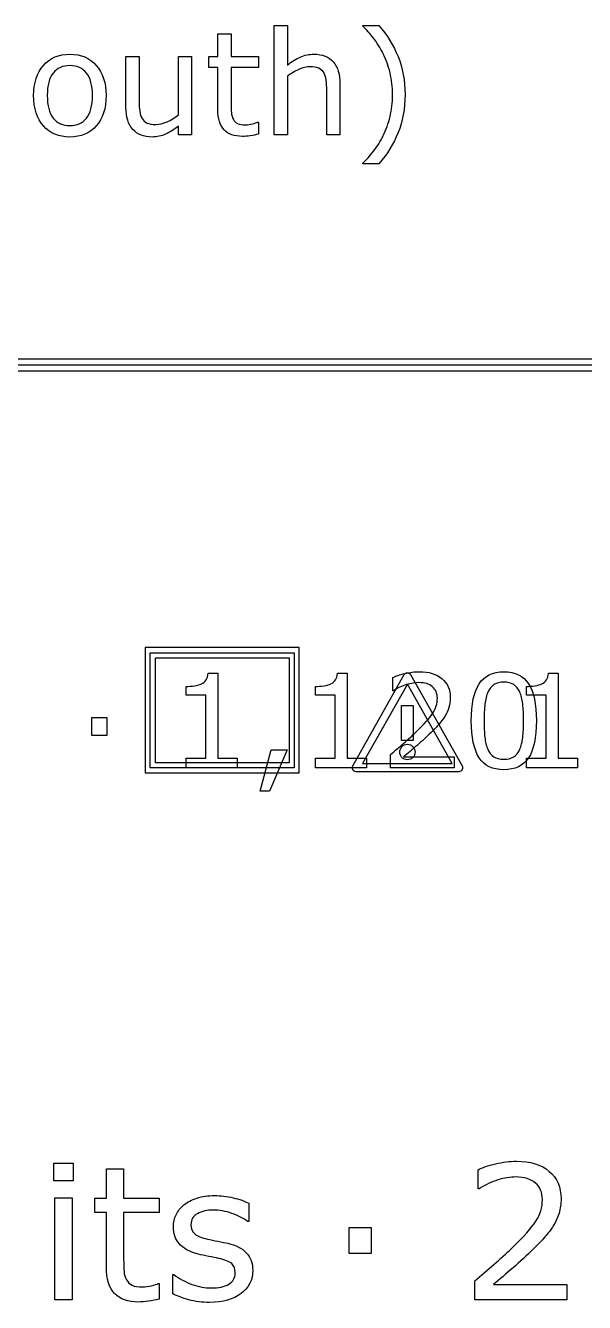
# Model space of a CAD drawing. Extents: x -13 to 750, y 12 to 2314.
# Drawn here: x 176.3 to 215.2, y 1170.7 to 1259.5 of the extents above; entities that cross this region are included whole.
import ezdxf

# ---------------------------------------------------------------- set-up
doc = ezdxf.new("R2010")
doc.units = 0
doc.layers.get('0').update_dxf_attribs({"linetype": 'CONTINUOUS'})

msp = doc.modelspace()

# ---------------------------------------------------------------- linework, layer by layer
at = {"color": 7}
for points in [[(189.69629, 1253.6718), (189.69629, 1256.5722), (189.07617, 1256.5722), (189.07617, 1257.3437), (189.69629, 1257.3437), (189.69629, 1258.9111), (190.61426, 1258.9111), (190.61426, 1257.3437), (192.50879, 1257.3437), (192.50879, 1256.5722), (190.61426, 1256.5722), (190.61426, 1254.0869)], [(194.53521, 1255.9618), (194.53521, 1251.89), (193.61724, 1251.89), (193.61724, 1259.4877), (194.53521, 1259.4877), (194.53521, 1256.7386)], [(199.75977, 1259.4385), (199.75977, 1259.4875), (200.87793, 1259.4875)], [(183.30957, 1253.8036), (183.30957, 1257.3436), (184.22754, 1257.3436), (184.22754, 1254.2381)], [(186.95219, 1253.2709), (186.95219, 1257.3432), (187.87016, 1257.3432), (187.87012, 1251.8895)], [(198.17778, 1255.43), (198.17773, 1251.8895)], [(198.17773, 1251.8895), (197.25977, 1251.8895), (197.25977, 1254.995)], [(202.69922, 1254.6828), (202.69922, 1254.6825)], [(192.45993, 1252.763), (192.50873, 1252.763), (192.50879, 1251.9385)], [(187.87012, 1251.8895), (186.95215, 1251.8895), (186.95215, 1252.495)], [(200.87793, 1249.8778), (199.75977, 1249.8778), (199.75977, 1249.9268)], [(44, 1235.89), (268, 1235.89)], [(189.01028, 1214.4555), (189.69144, 1214.4555), (189.69144, 1208.5581), (191.02737, 1208.5581), (191.02737, 1207.89)], [(198.00589, 1214.4555), (198.68704, 1214.4555), (198.68704, 1208.5581), (200.02298, 1208.5581), (200.02298, 1207.89)], [(199.0659, 1208.035), (202.63426, 1214.3719)], [(203.09133, 1214.3719), (206.66848, 1208.035)], [(212.6626, 1214.4555), (213.34375, 1214.4555), (213.34375, 1208.5581), (214.67969, 1208.5581), (214.67969, 1207.89)], [(191.02737, 1207.89), (187.48538, 1207.89), (187.48538, 1208.558), (188.84769, 1208.558), (188.84769, 1212.9437), (187.48538, 1212.9437), (187.48538, 1213.5414)], [(200.02298, 1207.89), (196.48099, 1207.89), (196.48099, 1208.558), (197.84329, 1208.558), (197.84329, 1212.9437), (196.48099, 1212.9437), (196.48099, 1213.5414)], [(201.89505, 1213.2381), (201.85115, 1213.2381), (201.85115, 1214.161)], [(214.67969, 1207.89), (211.1377, 1207.89), (211.1377, 1208.558), (212.5, 1208.558), (212.5, 1212.9437), (211.1377, 1212.9437), (211.1377, 1213.5414)], [(206.11819, 1207.89), (201.68851, 1207.89), (201.68851, 1208.8085)], [(202.5982, 1208.6415), (206.11822, 1208.6415), (206.11819, 1207.89)], [(206.43994, 1207.6175), (199.29443, 1207.6175)], [(181.95554, 1173.2065), (181.95554, 1176.977), (181.14938, 1176.977), (181.14938, 1177.9799), (181.95554, 1177.9799), (181.95554, 1180.0175), (183.1489, 1180.0175), (183.1489, 1177.9799), (185.61179, 1177.9799), (185.61179, 1176.977), (183.1489, 1176.977), (183.1489, 1173.746)], [(207.84131, 1178.6151), (207.77781, 1178.6151), (207.77781, 1179.9481)], [(191.83886, 1177.618), (191.83886, 1176.3421), (191.77536, 1176.3421)], [(186.57663, 1171.3148), (186.57663, 1172.6541), (186.64013, 1172.6541)], [(185.54832, 1172.0253), (185.61182, 1172.0253), (185.61179, 1170.953)], [(213.94141, 1170.89), (207.54297, 1170.89), (207.54297, 1172.2167)], [(208.85691, 1171.9754), (213.94139, 1171.9754), (213.94141, 1170.89)]]:
    msp.add_lwpolyline(points, dxfattribs=at)
for points in [[(180.98047, 1254.6141), (180.98047, 1254.6141)], [(181.92773, 1254.6141), (181.92773, 1254.6141)], [(44, 1236.2904), (44, 1235.4896), (268, 1235.4896), (268, 1236.2904)], [(184.65039, 1216.2396), (184.65039, 1207.5404), (195.34961, 1207.5404), (195.34961, 1216.2396)], [(185, 1215.89), (195, 1215.89), (195, 1207.89), (185, 1207.89)], [(185.34961, 1215.5404), (194.65039, 1215.5404), (194.65039, 1208.2396), (185.34961, 1208.2396)], [(199.75146, 1208.18), (205.97412, 1208.18), (202.86279, 1213.6908)], [(203.27148, 1209.7796), (202.4541, 1209.7796), (202.4541, 1212.2186), (203.27148, 1212.2186)], [(181.98782, 1210.1356), (180.93753, 1210.1356), (180.93753, 1211.3793), (181.98782, 1211.3793)], [(211.83108, 1211.1639), (211.83108, 1211.1639)], [(194.51224, 1209.1424), (193.27298, 1206.264), (192.63138, 1206.264), (193.39603, 1209.1424)], [(210.67531, 1209.1688), (210.67531, 1209.1688)], [(203.39453, 1208.9798), (203.39453, 1208.9798)], [(206.43994, 1207.6175), (206.43994, 1207.6175)], [(179.64502, 1179.1673), (178.29932, 1179.1673), (178.29932, 1180.4051), (179.64502, 1180.4051)], [(179.56882, 1170.89), (178.37546, 1170.89), (178.37546, 1177.9803), (179.56882, 1177.9803)], [(200.3447, 1174.1332), (198.82761, 1174.1332), (198.82761, 1175.9295), (200.3447, 1175.9295)], [(192.11813, 1172.9334), (192.11813, 1172.9334)]]:
    msp.add_lwpolyline(points, close=True, dxfattribs=at)
for points in [[(200.51172, 1258.6133), (200.274087, 1258.925833), (200.023437, 1259.2009), (199.75977, 1259.4385)], [(200.87793, 1259.4875), (201.454103, 1258.826633), (201.901693, 1258.1056), (202.2207, 1257.3244)], [(201.18066, 1257.5293), (200.975587, 1257.942767), (200.752607, 1258.3041), (200.51172, 1258.6133)], [(177.57227, 1256.7186), (178.027997, 1257.2362), (178.641603, 1257.495), (179.41309, 1257.495)], [(179.41309, 1257.495), (180.178063, 1257.495), (180.788413, 1257.2362), (181.24414, 1256.7186)], [(194.53521, 1256.7386), (194.821663, 1256.976267), (195.117887, 1257.161833), (195.42388, 1257.2953)], [(195.42388, 1257.2953), (195.729867, 1257.428767), (196.043993, 1257.4955), (196.36626, 1257.4955)], [(196.36626, 1257.4955), (196.955453, 1257.4955), (197.404673, 1257.318067), (197.71392, 1256.9632)], [(201.65918, 1256.2061), (201.53874, 1256.6879), (201.379233, 1257.128967), (201.18066, 1257.5293)], [(202.2207, 1257.3244), (202.539713, 1256.543133), (202.69922, 1255.6626), (202.69922, 1254.6828)], [(176.89355, 1254.6141), (176.89355, 1255.502767), (177.11979, 1256.204267), (177.57227, 1256.7186)], [(178.25098, 1256.1864), (177.97754, 1255.8446), (177.84082, 1255.3205), (177.84082, 1254.6141)], [(179.41309, 1256.704), (178.915043, 1256.704), (178.527673, 1256.531467), (178.25098, 1256.1864)], [(180.56543, 1256.1864), (180.288737, 1256.531467), (179.904623, 1256.704), (179.41309, 1256.704)], [(180.98047, 1254.6141), (180.98047, 1255.3205), (180.842123, 1255.8446), (180.56543, 1256.1864)], [(181.24414, 1256.7186), (181.699867, 1256.204267), (181.92773, 1255.502767), (181.92773, 1254.6141)], [(195.32134, 1256.4354), (195.0479, 1256.311733), (194.785857, 1256.153867), (194.53521, 1255.9618)], [(196.10747, 1256.6209), (195.856823, 1256.6209), (195.59478, 1256.559067), (195.32134, 1256.4354)], [(196.70317, 1256.5184), (196.550177, 1256.586733), (196.35161, 1256.6209), (196.10747, 1256.6209)], [(197.05474, 1256.2157), (196.97336, 1256.352367), (196.85617, 1256.453267), (196.70317, 1256.5184)], [(197.21587, 1255.6981), (197.186603, 1255.919433), (197.132893, 1256.091967), (197.05474, 1256.2157)], [(197.71392, 1256.9632), (198.02316, 1256.6084), (198.17778, 1256.097333), (198.17778, 1255.43)], [(201.83984, 1254.6827), (201.83984, 1255.2165), (201.77962, 1255.7243), (201.65918, 1256.2061)], [(197.25977, 1254.995), (197.25977, 1255.2456), (197.245137, 1255.479967), (197.21587, 1255.6981)], [(177.57227, 1252.5096), (177.11979, 1253.023933), (176.89355, 1253.725433), (176.89355, 1254.6141)], [(177.84082, 1254.6141), (177.84082, 1253.9305), (177.979167, 1253.4113), (178.25586, 1253.0565)], [(180.56055, 1253.0516), (180.840497, 1253.4032), (180.98047, 1253.924033), (180.98047, 1254.6141)], [(181.92773, 1254.6141), (181.92773, 1253.725433), (181.699867, 1253.023933), (181.24414, 1252.5096)], [(201.65918, 1253.1543), (201.77962, 1253.616567), (201.83984, 1254.126033), (201.83984, 1254.6827)], [(202.69922, 1254.6825), (202.69922, 1253.702633), (202.539713, 1252.8221), (202.2207, 1252.0409)], [(183.78809, 1252.2606), (183.469077, 1252.612133), (183.30957, 1253.126467), (183.30957, 1253.8036)], [(184.22754, 1254.2381), (184.22754, 1253.961433), (184.240573, 1253.7238), (184.26664, 1253.5252)], [(184.26664, 1253.5252), (184.292707, 1253.329933), (184.348047, 1253.1623), (184.43266, 1253.0223)], [(190.13086, 1252.2314), (189.841147, 1252.530867), (189.69629, 1253.011), (189.69629, 1253.6718)], [(190.61426, 1254.0869), (190.61426, 1253.800433), (190.62076, 1253.5758), (190.63376, 1253.413)], [(178.25586, 1253.0565), (178.532553, 1252.7049), (178.918297, 1252.5291), (179.41309, 1252.5291)], [(179.41309, 1252.5291), (179.90137, 1252.5291), (180.283857, 1252.703267), (180.56055, 1253.0516)], [(184.43266, 1253.0223), (184.520547, 1252.8791), (184.634477, 1252.774933), (184.77445, 1252.7098)], [(184.77445, 1252.7098), (184.914423, 1252.644467), (185.117877, 1252.6118), (185.38481, 1252.6118)], [(185.38481, 1252.6118), (185.622437, 1252.6118), (185.881223, 1252.673633), (186.16117, 1252.7973)], [(186.16117, 1252.7973), (186.444377, 1252.920967), (186.70805, 1253.078833), (186.95219, 1253.2709)], [(190.63376, 1253.413), (190.64676, 1253.253533), (190.692333, 1253.1038), (190.77048, 1252.9638)], [(190.77048, 1252.9638), (190.842093, 1252.8336), (190.93975, 1252.737567), (191.06345, 1252.6757)], [(191.06345, 1252.6757), (191.190403, 1252.617033), (191.38246, 1252.5877), (191.63962, 1252.5877)], [(191.63962, 1252.5877), (191.78936, 1252.5877), (191.94561, 1252.6087), (192.10837, 1252.6507)], [(192.10837, 1252.6507), (192.27113, 1252.696033), (192.388317, 1252.733467), (192.45993, 1252.763)], [(201.18066, 1251.836), (201.382487, 1252.252667), (201.541993, 1252.6921), (201.65918, 1253.1543)], [(179.41309, 1251.7381), (178.641603, 1251.7381), (178.027997, 1251.995267), (177.57227, 1252.5096)], [(181.24414, 1252.5096), (180.788413, 1251.995267), (180.178063, 1251.7381), (179.41309, 1251.7381)], [(185.12598, 1251.7381), (184.55306, 1251.7381), (184.107097, 1251.912267), (183.78809, 1252.2606)], [(186.06348, 1251.9334), (185.780273, 1251.8032), (185.467773, 1251.7381), (185.12598, 1251.7381)], [(186.95215, 1252.495), (186.642903, 1252.250867), (186.34668, 1252.063667), (186.06348, 1251.9334)], [(191.40039, 1251.7822), (190.84375, 1251.7822), (190.420573, 1251.931933), (190.13086, 1252.2314)], [(191.94238, 1251.8262), (191.74056, 1251.796867), (191.559897, 1251.7822), (191.40039, 1251.7822)], [(192.50879, 1251.9385), (192.336263, 1251.893167), (192.14746, 1251.855733), (191.94238, 1251.8262)], [(200.51172, 1250.752), (200.765627, 1251.074267), (200.988607, 1251.4356), (201.18066, 1251.836)], [(202.2207, 1252.0409), (201.901693, 1251.259633), (201.454103, 1250.5386), (200.87793, 1249.8778)], [(199.75977, 1249.9268), (200.010417, 1250.1514), (200.261067, 1250.426467), (200.51172, 1250.752)], [(188.87405, 1213.9985), (188.953157, 1214.112767), (188.998567, 1214.2651), (189.01028, 1214.4555)], [(197.86966, 1213.9985), (197.94876, 1214.112767), (197.99417, 1214.2651), (198.00589, 1214.4555)], [(201.85115, 1214.161), (202.059163, 1214.263533), (202.33602, 1214.357267), (202.68172, 1214.4422)], [(202.63426, 1214.3719), (202.657727, 1214.413233), (202.68996, 1214.4439), (202.73096, 1214.4639)], [(202.68172, 1214.4422), (203.030353, 1214.5272), (203.367267, 1214.5697), (203.69246, 1214.5697)], [(202.73096, 1214.4639), (202.77196, 1214.484567), (202.815903, 1214.4949), (202.86279, 1214.4949)], [(202.86279, 1214.4949), (202.909657, 1214.4949), (202.953603, 1214.484567), (202.99463, 1214.4639)], [(202.99463, 1214.4639), (203.03563, 1214.443233), (203.067863, 1214.412567), (203.09133, 1214.3719)], [(203.69246, 1214.5697), (204.36336, 1214.5697), (204.88924, 1214.4071), (205.2701, 1214.0819)], [(207.85403, 1213.7303), (208.220243, 1214.286967), (208.791533, 1214.5653), (209.5679, 1214.5653)], [(209.5679, 1214.5653), (210.35306, 1214.5653), (210.925813, 1214.282567), (211.28616, 1213.7171)], [(212.52637, 1213.9985), (212.60547, 1214.112767), (212.65088, 1214.2651), (212.6626, 1214.4555)], [(187.48538, 1213.5414), (187.669953, 1213.5414), (187.867707, 1213.556067), (188.07864, 1213.5854)], [(188.07864, 1213.5854), (188.28958, 1213.6174), (188.44925, 1213.6628), (188.55765, 1213.7216)], [(188.55765, 1213.7216), (188.692417, 1213.794867), (188.797883, 1213.887167), (188.87405, 1213.9985)], [(196.48099, 1213.5414), (196.665557, 1213.5414), (196.86331, 1213.556067), (197.07425, 1213.5854)], [(197.07425, 1213.5854), (197.285183, 1213.6174), (197.44485, 1213.6628), (197.55325, 1213.7216)], [(197.55325, 1213.7216), (197.688017, 1213.794867), (197.793487, 1213.887167), (197.86966, 1213.9985)], [(202.80472, 1213.6688), (202.494173, 1213.575067), (202.19095, 1213.4315), (201.89505, 1213.2381)], [(203.67044, 1213.8094), (203.40384, 1213.8094), (203.115267, 1213.762533), (202.80472, 1213.6688)], [(204.60648, 1213.5194), (204.38382, 1213.712733), (204.071807, 1213.8094), (203.67044, 1213.8094)], [(204.94485, 1212.724), (204.94485, 1213.0638), (204.83206, 1213.328933), (204.60648, 1213.5194)], [(205.2701, 1214.0819), (205.65096, 1213.759633), (205.84139, 1213.321633), (205.84139, 1212.7679)], [(207.30472, 1211.1551), (207.30472, 1212.318233), (207.487823, 1213.176633), (207.85403, 1213.7303)], [(208.88235, 1213.6688), (208.703643, 1213.554533), (208.561553, 1213.3817), (208.45608, 1213.1503)], [(209.5679, 1213.8402), (209.292513, 1213.8402), (209.063997, 1213.783067), (208.88235, 1213.6688)], [(210.24905, 1213.6688), (210.07327, 1213.783067), (209.84622, 1213.8402), (209.5679, 1213.8402)], [(210.67093, 1213.159), (210.56839, 1213.3846), (210.427763, 1213.554533), (210.24905, 1213.6688)], [(211.1377, 1213.5414), (211.322267, 1213.5414), (211.52002, 1213.556067), (211.73096, 1213.5854)], [(211.28616, 1213.7171), (211.64944, 1213.154633), (211.83108, 1212.303567), (211.83108, 1211.1639)], [(211.73096, 1213.5854), (211.941893, 1213.6174), (212.10156, 1213.6628), (212.20996, 1213.7216)], [(212.20996, 1213.7216), (212.344727, 1213.794867), (212.450197, 1213.887167), (212.52637, 1213.9985)], [(204.63284, 1211.6825), (204.840847, 1212.004767), (204.94485, 1212.351933), (204.94485, 1212.724)], [(205.84139, 1212.7679), (205.84139, 1212.5189), (205.809157, 1212.286), (205.74469, 1212.0692)], [(208.45608, 1213.1503), (208.356473, 1212.9335), (208.287627, 1212.650767), (208.24954, 1212.3021)], [(210.88187, 1212.3241), (210.846737, 1212.652233), (210.776423, 1212.930533), (210.67093, 1213.159)], [(205.74469, 1212.0692), (205.683157, 1211.855333), (205.59087, 1211.651733), (205.46783, 1211.4584)], [(208.24954, 1212.3021), (208.214407, 1211.9535), (208.19684, 1211.571167), (208.19684, 1211.1551)], [(210.93897, 1211.1639), (210.93897, 1211.609233), (210.919937, 1211.995967), (210.88187, 1212.3241)], [(203.47708, 1210.3861), (204.03958, 1210.931033), (204.424833, 1211.363167), (204.63284, 1211.6825)], [(205.06354, 1210.9222), (204.911193, 1210.746467), (204.725157, 1210.551667), (204.50543, 1210.3378)], [(205.46783, 1211.4584), (205.353577, 1211.276733), (205.218813, 1211.098), (205.06354, 1210.9222)], [(207.84524, 1208.5887), (207.484893, 1209.145367), (207.30472, 1210.000833), (207.30472, 1211.1551)], [(208.19684, 1211.1551), (208.19684, 1210.6981), (208.21294, 1210.3158), (208.24514, 1210.0082)], [(210.88187, 1210.0038), (210.919937, 1210.326067), (210.93897, 1210.712767), (210.93897, 1211.1639)], [(211.83108, 1211.1639), (211.83108, 1209.9891), (211.64651, 1209.1263), (211.27737, 1208.5755)], [(202.61136, 1209.5995), (202.921907, 1209.863167), (203.21048, 1210.125367), (203.47708, 1210.3861)], [(204.50543, 1210.3378), (204.191957, 1210.030133), (203.868227, 1209.7313), (203.53424, 1209.4413)], [(208.24514, 1210.0082), (208.27734, 1209.700533), (208.346187, 1209.425133), (208.45168, 1209.182)], [(210.67532, 1209.1688), (210.77786, 1209.406133), (210.84671, 1209.684467), (210.88187, 1210.0038)], [(201.68851, 1208.8085), (201.996123, 1209.072167), (202.30374, 1209.335833), (202.61136, 1209.5995)], [(202.33993, 1208.9798), (202.33993, 1209.053067), (202.353097, 1209.1234), (202.37943, 1209.1908)], [(202.37943, 1209.1908), (202.40583, 1209.2582), (202.442453, 1209.315333), (202.4893, 1209.3622)], [(202.4893, 1209.3622), (202.536167, 1209.4122), (202.59183, 1209.451733), (202.65629, 1209.4808)], [(203.53424, 1209.4413), (203.200253, 1209.154167), (202.88824, 1208.887567), (202.5982, 1208.6415)], [(202.65629, 1209.4808), (202.720757, 1209.510133), (202.789603, 1209.5248), (202.86283, 1209.5248)], [(202.86283, 1209.5248), (202.936077, 1209.5248), (203.004927, 1209.510133), (203.06938, 1209.4808)], [(203.06938, 1209.4808), (203.133847, 1209.451467), (203.18951, 1209.411933), (203.23637, 1209.3622)], [(203.23637, 1209.3622), (203.28617, 1209.315533), (203.324257, 1209.2584), (203.35063, 1209.1908)], [(203.35063, 1209.1908), (203.379897, 1209.1234), (203.39453, 1209.053067), (203.39453, 1208.9798)], [(208.45168, 1209.182), (208.54836, 1208.953467), (208.68459, 1208.779133), (208.86037, 1208.659)], [(210.25344, 1208.6503), (210.43508, 1208.7645), (210.575703, 1208.937333), (210.67531, 1209.1688)], [(202.37943, 1208.7689), (202.353097, 1208.833567), (202.33993, 1208.903867), (202.33993, 1208.9798)], [(202.4893, 1208.5975), (202.442433, 1208.6475), (202.40581, 1208.704633), (202.37943, 1208.7689)], [(202.65629, 1208.4833), (202.591823, 1208.512633), (202.53616, 1208.5507), (202.4893, 1208.5975)], [(202.86283, 1208.4433), (202.78959, 1208.4433), (202.720743, 1208.456633), (202.65629, 1208.4833)], [(203.06938, 1208.4833), (203.004913, 1208.456633), (202.936063, 1208.4433), (202.86283, 1208.4433)], [(203.23637, 1208.5975), (203.189503, 1208.550833), (203.13384, 1208.512767), (203.06938, 1208.4833)], [(203.35063, 1208.7689), (203.32423, 1208.704233), (203.286143, 1208.6471), (203.23637, 1208.5975)], [(203.39453, 1208.9798), (203.39453, 1208.903667), (203.379897, 1208.833367), (203.35063, 1208.7689)], [(209.5679, 1207.7538), (208.782747, 1207.7538), (208.208527, 1208.0321), (207.84524, 1208.5887)], [(208.86037, 1208.659), (209.039083, 1208.538933), (209.274923, 1208.4789), (209.56789, 1208.4789)], [(209.56789, 1208.4789), (209.843283, 1208.4789), (210.0718, 1208.536033), (210.25344, 1208.6503)], [(211.27737, 1208.5755), (210.911163, 1208.0277), (210.34134, 1207.7538), (209.5679, 1207.7538)], [(199.0307, 1207.8988), (199.0307, 1207.9428), (199.042433, 1207.9882), (199.0659, 1208.035)], [(199.0659, 1207.767), (199.042433, 1207.808333), (199.0307, 1207.852267), (199.0307, 1207.8988)], [(199.1582, 1207.6615), (199.120133, 1207.690833), (199.089367, 1207.726), (199.0659, 1207.767)], [(199.29443, 1207.6175), (199.24463, 1207.6175), (199.19922, 1207.632167), (199.1582, 1207.6615)], [(206.57178, 1207.6615), (206.533713, 1207.632167), (206.489767, 1207.6175), (206.43994, 1207.6175)], [(206.66848, 1207.767), (206.645013, 1207.725667), (206.61278, 1207.6905), (206.57178, 1207.6615)], [(206.66848, 1208.035), (206.69188, 1207.988333), (206.70358, 1207.942933), (206.70358, 1207.8988)], [(206.70358, 1207.8988), (206.70358, 1207.852133), (206.69188, 1207.8082), (206.66848, 1207.767)], [(207.77781, 1179.9481), (208.07827, 1180.096233), (208.478173, 1180.231667), (208.97752, 1180.3544)], [(208.97752, 1180.3544), (209.4811, 1180.477067), (209.967753, 1180.5384), (210.43748, 1180.5384)], [(210.43748, 1180.5384), (211.406553, 1180.5384), (212.166157, 1180.303533), (212.71629, 1179.8338)], [(212.71629, 1179.8338), (213.266417, 1179.368333), (213.54148, 1178.7357), (213.54148, 1177.9359)], [(209.15527, 1179.2372), (208.706703, 1179.101733), (208.268717, 1178.894367), (207.84131, 1178.6151)], [(210.40576, 1179.4403), (210.020667, 1179.4403), (209.603837, 1179.3726), (209.15527, 1179.2372)], [(211.75781, 1179.0213), (211.436197, 1179.300633), (210.985513, 1179.4403), (210.40576, 1179.4403)], [(212.24658, 1177.8724), (212.24658, 1178.363267), (212.083657, 1178.746233), (211.75781, 1179.0213)], [(187.33837, 1177.5038), (187.57535, 1177.702667), (187.875807, 1177.859233), (188.23974, 1177.9735)], [(188.23974, 1177.9735), (188.6079, 1178.091967), (189.01838, 1178.1512), (189.47118, 1178.1512)], [(189.47118, 1178.1512), (189.89436, 1178.1512), (190.32177, 1178.0983), (190.75341, 1177.9925)], [(190.75341, 1177.9925), (191.189283, 1177.890967), (191.5511, 1177.766133), (191.83886, 1177.618)], [(186.78612, 1176.8119), (186.90884, 1177.070033), (187.092923, 1177.300667), (187.33837, 1177.5038)], [(189.38229, 1177.1419), (188.946423, 1177.1419), (188.57826, 1177.057267), (188.2778, 1176.888)], [(190.66452, 1176.9071), (190.228647, 1177.063633), (189.801237, 1177.1419), (189.38229, 1177.1419)], [(211.7959, 1176.368), (212.096353, 1176.833533), (212.24658, 1177.335), (212.24658, 1177.8724)], [(213.54148, 1177.9359), (213.54148, 1177.576167), (213.494933, 1177.239733), (213.40184, 1176.9266)], [(186.60839, 1175.9867), (186.60839, 1176.2787), (186.667633, 1176.553767), (186.78612, 1176.8119)], [(188.2778, 1176.888), (187.977347, 1176.723), (187.82712, 1176.475467), (187.82712, 1176.1454)], [(191.77536, 1176.3421), (191.470673, 1176.566433), (191.100393, 1176.754767), (190.66452, 1176.9071)], [(210.12646, 1174.4955), (210.93896, 1175.282567), (211.49544, 1175.906733), (211.7959, 1176.368)], [(213.40184, 1176.9266), (213.312967, 1176.617667), (213.179663, 1176.323567), (213.00193, 1176.0443)], [(186.9956, 1174.806), (186.73746, 1175.1276), (186.60839, 1175.521167), (186.60839, 1175.9867)], [(187.82712, 1176.1454), (187.82712, 1175.8534), (187.918103, 1175.633333), (188.10007, 1175.4852)], [(188.10007, 1175.4852), (188.277803, 1175.337067), (188.565563, 1175.216467), (188.96335, 1175.1234)], [(213.00193, 1176.0443), (212.83689, 1175.7819), (212.64223, 1175.523767), (212.41795, 1175.2699)], [(188.32226, 1174.0824), (187.700187, 1174.2474), (187.257967, 1174.4886), (186.9956, 1174.806)], [(188.96335, 1175.1234), (189.183403, 1175.072733), (189.428847, 1175.021933), (189.69968, 1174.971)], [(189.69968, 1174.971), (189.97474, 1174.920333), (190.203253, 1174.8738), (190.38522, 1174.8314)], [(190.38522, 1174.8314), (190.939587, 1174.704467), (191.366997, 1174.486533), (191.66745, 1174.1776)], [(208.87598, 1173.3592), (209.324547, 1173.740067), (209.741373, 1174.118833), (210.12646, 1174.4955)], [(211.6118, 1174.4256), (211.159, 1173.981267), (210.691387, 1173.549633), (210.20896, 1173.1307)], [(212.41795, 1175.2699), (212.197897, 1175.015967), (211.92918, 1174.734533), (211.6118, 1174.4256)], [(183.1489, 1173.746), (183.1489, 1173.373667), (183.157367, 1173.0817), (183.1743, 1172.8701)], [(189.06493, 1173.9173), (188.794097, 1173.967967), (188.54654, 1174.023), (188.32226, 1174.0824)], [(189.73144, 1173.784), (189.562167, 1173.822), (189.339997, 1173.866433), (189.06493, 1173.9173)], [(190.65819, 1173.4159), (190.497383, 1173.559767), (190.188467, 1173.682467), (189.73144, 1173.784)], [(191.66745, 1174.1776), (191.967903, 1173.864467), (192.11813, 1173.449733), (192.11813, 1172.9334)], [(182.52048, 1171.3339), (182.143853, 1171.723233), (181.95554, 1172.347433), (181.95554, 1173.2065)], [(183.1743, 1172.8701), (183.191233, 1172.6627), (183.250477, 1172.468033), (183.35203, 1172.2861)], [(186.64013, 1172.6541), (187.016757, 1172.370633), (187.4357, 1172.144233), (187.89696, 1171.9749)], [(190.45507, 1171.9813), (190.75129, 1172.150567), (190.8994, 1172.417167), (190.8994, 1172.7811)], [(190.8994, 1172.7811), (190.8994, 1173.060367), (190.818997, 1173.271967), (190.65819, 1173.4159)], [(192.11813, 1172.9334), (192.11813, 1172.286), (191.849413, 1171.754933), (191.31198, 1171.3402)], [(207.54297, 1172.2167), (207.987303, 1172.5975), (208.43164, 1172.978333), (208.87598, 1173.3592)], [(210.20896, 1173.1307), (209.72654, 1172.716033), (209.275857, 1172.330933), (208.85691, 1171.9754)], [(183.35203, 1172.2861), (183.44513, 1172.116833), (183.572083, 1171.992), (183.73289, 1171.9116)], [(183.73289, 1171.9116), (183.89793, 1171.8354), (184.147603, 1171.7973), (184.48191, 1171.7973)], [(184.48191, 1171.7973), (184.676577, 1171.7973), (184.879703, 1171.824633), (185.09129, 1171.8793)], [(185.09129, 1171.8793), (185.302877, 1171.938633), (185.45522, 1171.9873), (185.54832, 1172.0253)], [(187.89696, 1171.9749), (188.358227, 1171.8099), (188.800447, 1171.7274), (189.22362, 1171.7274)], [(189.22362, 1171.7274), (189.74836, 1171.7274), (190.158843, 1171.812033), (190.45507, 1171.9813)], [(184.17087, 1170.75), (183.447237, 1170.75), (182.897107, 1170.944633), (182.52048, 1171.3339)], [(185.61179, 1170.953), (185.387503, 1170.893667), (185.14206, 1170.845), (184.87546, 1170.807)], [(187.67477, 1170.9022), (187.238903, 1171.029133), (186.872857, 1171.166667), (186.57663, 1171.3148)], [(189.12204, 1170.7181), (188.5973, 1170.7181), (188.114877, 1170.779467), (187.67477, 1170.9022)], [(191.31198, 1171.3402), (190.77878, 1170.925467), (190.0488, 1170.7181), (189.12204, 1170.7181)], [(184.87546, 1170.807), (184.613087, 1170.769), (184.378223, 1170.75), (184.17087, 1170.75)]]:
    msp.add_open_spline(points, degree=3, dxfattribs=at)

doc.saveas('drawing.dxf')
